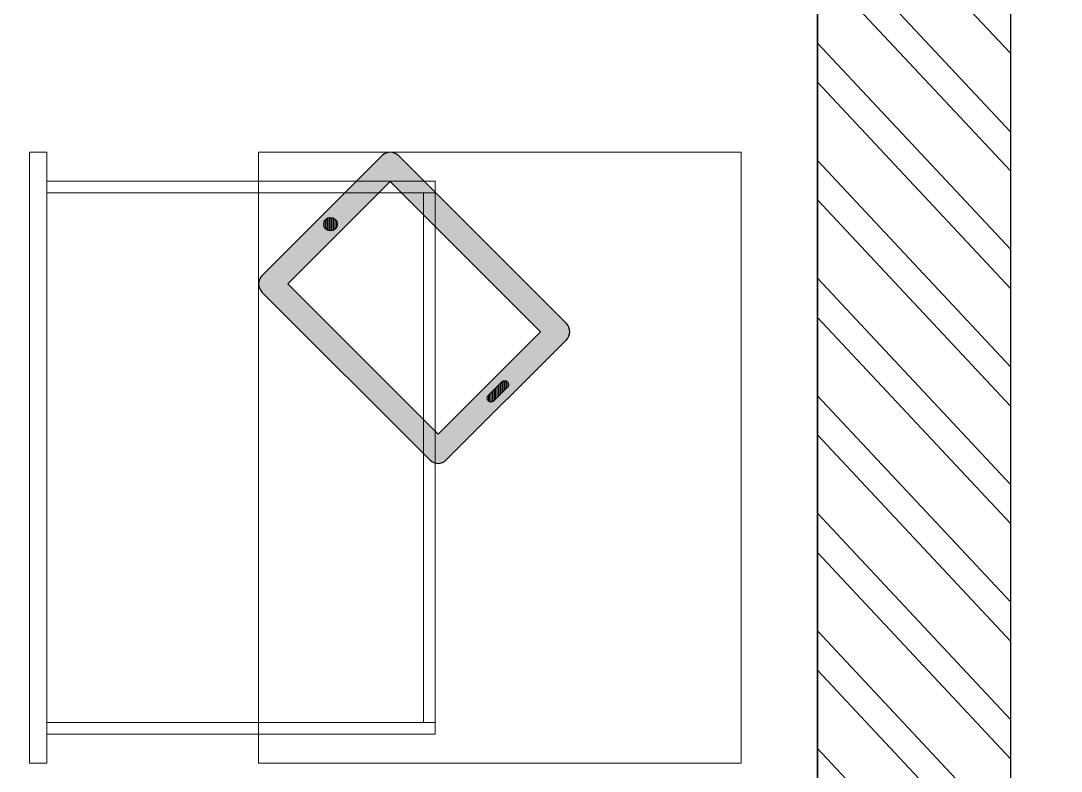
# Model space of a CAD drawing. Header units: feet. Extents: x 3559185 to 3582052, y -5471326 to -5463636.
# Drawn here: x 3575812 to 3576890, y -5470307 to -5469529 of the extents above; entities that cross this region are included whole.
import ezdxf

# ---------------------------------------------------------------- set-up
doc = ezdxf.new("R2010")
doc.units = ezdxf.units.FT
doc.header["$LTSCALE"] = 33
doc.header["$MEASUREMENT"] = 0
doc.layers.add('A-WALL', color=1, linetype='Continuous')
for name, color, linetype, lineweight in [('LENS-FURNITURE', 13, 'Continuous', 9), ('LENS_DIMENSION', 193, 'Continuous', 0), ('LN-HATCH', 251, 'Continuous', 0)]:
    doc.layers.add(name, color=color, linetype=linetype, lineweight=lineweight)

# ---------------------------------------------------------------- blocks, each defined once
blk = doc.blocks.new('A$C12d2271f')
at = {"layer": 'LN-HATCH'}
h = blk.add_hatch(dxfattribs=at)
h.set_pattern_fill('ANSI32', color=256, scale=222, angle=268.11)
h.set_pattern_definition([(313.11, (-2978852.49189556, 5467675.416076408), (60.77608072651566, 56.89314995255627), []), (313.11, (-2978853.786205816, 5467636.192999581), (60.77608072651566, 56.89314995255627), [])])
h.paths.add_polyline_path([(-8740, 3960), (-12400, 3960), (-12400, 3685), (-8740, 3685)])
h.paths.add_polyline_path([(-12500, 3600), (-12700, 3600), (-12700, 280), (-12500, 280)])
h.paths.add_polyline_path([(-8640, 280), (-8440, 280), (-8440, 3600), (-8640, 3600)])
h.paths.add_polyline_path([(-5215, 280), (-5415, 280), (-5415, 3600), (-5215, 3600)])
h.paths.add_polyline_path([(-5215, 4050), (-5415, 4050), (-5415, 7400), (-5215, 7400)])
h.paths.add_polyline_path([(-8380, 7650), (-5575, 7650), (-5575, 7400), (-8380, 7400)])
h.paths.add_polyline_path([(-12440, 7650), (-8810, 7650), (-8810, 7400), (-12440, 7400)])
h.paths.add_polyline_path([(-15680, 7650), (-12870, 7650), (-12870, 7400), (-15680, 7400)])
h.paths.add_polyline_path([(-18670, 7650), (-16110, 7650), (-16110, 7400), (-18670, 7400)])
h.paths.add_polyline_path([(-21690, 7650), (-19100, 7650), (-19100, 7400), (-21690, 7400)])
h.paths.add_polyline_path([(-5145, 7650), (-2375, 7650), (-2375, 7400), (-5145, 7400)])
h.paths.add_polyline_path([(-1945, 7650), (-1115, 7650), (-1115, 7400), (-1945, 7400)])
h.paths.add_polyline_path([(-1945, 7400), (-2195, 7400), (-2195, 5230), (-1945, 5230), (-1945, 5380), (-250, 5380), (-250, 5630), (-1945, 5630)])
h.paths.add_polyline_path([(-250, 7400), (0, 7400), (0, 280), (-250, 280)])
h.paths.add_polyline_path([(-370, 7650), (-465, 7650), (-465, 7400), (-370, 7400)])
at = {"layer": 'A-WALL'}
for points in [[(-5415, 3600), (-5415, 280)], [(-5215, 3600), (-5215, 280)]]:
    blk.add_lwpolyline(points, dxfattribs=at)
blk.add_lwpolyline([(-5215, 280), (-5415, 280), (-5415, 3600), (-5215, 3600)], close=True, dxfattribs=at)
blk = doc.blocks.new('TRIAL SET CABINET 633x500')
at = {"layer": 'LENS-FURNITURE'}
h = blk.add_hatch(color=9, dxfattribs=at)
h.dxf.hatch_style = 1
edge = h.paths.add_edge_path()
edge.add_line((-8.54246803093703, -981.9670201920668), (115.9083254579454, -857.5162267031847))
edge.add_arc((107.4230440836399, -849.030945328879), 12.00000000009463, 315, 405)
edge.add_line((115.9083254579454, -840.5456639545736), (-58.03994271345434, -666.5973957831737))
edge.add_arc((-66.52522408775982, -675.0826771574792), 12.00000000009463, 45.00000000000002, 135)
edge.add_line((-75.01050546206531, -666.5973957831737), (-199.4612989509478, -791.0481892720562))
edge.add_arc((-190.9760175766423, -799.5334706454303), 11.99999999943607, 135.0000000031442, 225.0000000031442)
edge.add_line((-199.4612989500165, -808.0187520197359), (-25.5130307786167, -981.967020191136))
edge.add_arc((-17.02774940431148, -973.4817388177615), 11.99999999943605, 224.9999999968574, 314.9999999968578)
h.paths.add_polyline_path([(-17.02774940524252, -955.0969625067663), (89.03826777357607, -849.0309453279477), (-66.52522408775982, -693.4674534666119), (-172.5912412665784, -799.5334706454305)], flags=16)
edge = h.paths.add_edge_path(flags=16)
edge.add_line((-138.2965623782947, -741.9042679787381), (-124.1544267544522, -727.7621323548956))
edge.add_arc((-121.3259996296837, -730.5905594796641), 4.000000000031514, 45.00000000000051, 134.9999999999996, ccw=False)
edge.add_arc((-121.3259996296838, -730.5905594796641), 4.000000000031584, -45.000000000000625, 44.999999999999375, ccw=False)
edge.add_line((-118.4975725049153, -733.4189866044327), (-132.6397081287578, -747.561122228275))
edge.add_arc((-135.4681352535263, -744.7326951035067), 4.000000000031524, 225.0000000000006, 314.99999999999966, ccw=False)
edge.add_arc((-135.4681352535261, -744.7326951035066), 4.000000000031665, 135.0000000000006, 225.0000000000006, ccw=False)
edge = h.paths.add_edge_path(flags=16)
edge.add_arc((44.84409394953398, -910.9027886827243), 7, 0, 360)
at = {"layer": 'LENS-FURNITURE', "lineweight": 0}
h = blk.add_hatch(dxfattribs=at)
h.set_pattern_fill('ANSI31', color=252, scale=10, angle=405)
h.set_pattern_definition([(90, (-3772352.875833935, -3684050.327587578), (-1.25, 2e-16), [])])
edge = h.paths.add_edge_path()
edge.add_line((-138.2965623782947, -741.9042679787381), (-124.1544267544522, -727.7621323548956))
edge.add_arc((-121.3259996296837, -730.5905594796641), 4.000000000031514, 45.00000000000051, 134.9999999999996, ccw=False)
edge.add_arc((-121.3259996296838, -730.5905594796641), 4.000000000031584, -45.000000000000625, 44.999999999999375, ccw=False)
edge.add_line((-118.4975725049153, -733.4189866044327), (-132.6397081287578, -747.561122228275))
edge.add_arc((-135.4681352535263, -744.7326951035067), 4.000000000031524, 225.0000000000006, 314.99999999999966, ccw=False)
edge.add_arc((-135.4681352535261, -744.7326951035066), 4.000000000031665, 135.0000000000006, 225.0000000000006, ccw=False)
edge = h.paths.add_edge_path()
edge.add_arc((44.84409394953398, -910.9027886827243), 7, 0, 360)
blk.add_circle((0, 0), 50.09224864585668)
at = {"layer": 'LENS-FURNITURE'}
blk.add_lwpolyline([(119.4230440827086, -352.4817388160154), (119.4230440827086, -985.4817388160156), (-380.5769559172913, -985.4817388160156), (-380.5769559172913, -352.4817388160154)], close=True, dxfattribs=at)
at = {"layer": 'LENS-FURNITURE', "color": 146}
for points in [[(338.5359051078558, -352.4817388160154), (338.5359051078558, -985.4817388160156), (356.5359051078559, -985.4817388160156), (356.5359051078559, -352.4817388160154)], [(-63.4640948921442, -382.4817388160154), (-63.4640948921442, -394.4817388160154), (338.5359051078558, -394.4817388160154), (338.5359051078558, -382.4817388160154)], [(-63.4640948921442, -394.4817388160154), (-63.4640948921442, -943.4817388160153), (-51.4640948921442, -943.4817388160153), (-51.4640948921442, -394.4817388160154)], [(-63.4640948921442, -955.4817388160152), (-63.4640948921442, -943.4817388160153), (338.5359051078558, -943.4817388160153), (338.5359051078558, -955.4817388160152)]]:
    blk.add_lwpolyline(points, close=True, dxfattribs=at)
at = {"layer": 'LENS-FURNITURE', "color": 18, "lineweight": 30}
for points in [[(-8.54246803093703, -981.9670201920668), (115.9083254579454, -857.5162267031847, 0.4142135623730951), (115.9083254579454, -840.5456639545736), (-58.03994271345434, -666.5973957831737, 0.4142135623730951), (-75.01050546206531, -666.5973957831737), (-199.4612989509478, -791.0481892720562, 0.4142135623730951), (-199.4612989500165, -808.0187520197359), (-25.51303077861669, -981.967020191136, 0.4142135623730951)], [(-138.2965623782947, -741.9042679787381), (-124.1544267544522, -727.7621323548956, -0.4142135623730951), (-118.4975725049153, -727.7621323548956), (-118.4975725049153, -727.7621323548956, -0.4142135623730951), (-118.4975725049153, -733.4189866044327), (-132.6397081287578, -747.561122228275, -0.4142135623730951), (-138.2965623782947, -747.561122228275), (-138.2965623782947, -747.561122228275, -0.4142135623730951)]]:
    blk.add_lwpolyline(points, format="xyb", close=True, dxfattribs=at)
blk.add_lwpolyline([(-17.02774940524252, -955.0969625067663), (89.03826777357607, -849.0309453279477), (-66.52522408775982, -693.4674534666119), (-172.5912412665784, -799.5334706454305)], close=True, dxfattribs=at)
blk.add_circle((44.84409394953398, -910.9027886827243), 7, dxfattribs=at)

msp = doc.modelspace()

# ---------------------------------------------------------------- block references
at = {"layer": 'LENS-FURNITURE', "rotation": 180}
msp.add_blockref('TRIAL SET CABINET 633x500', (3576177.95825468, -5470651.132633928), dxfattribs=at)
at = {"layer": 'LENS_DIMENSION'}
msp.add_blockref('A$C12d2271f', (3582052.353251413, -5471306.132633928), dxfattribs=at)

doc.saveas('drawing.dxf')
